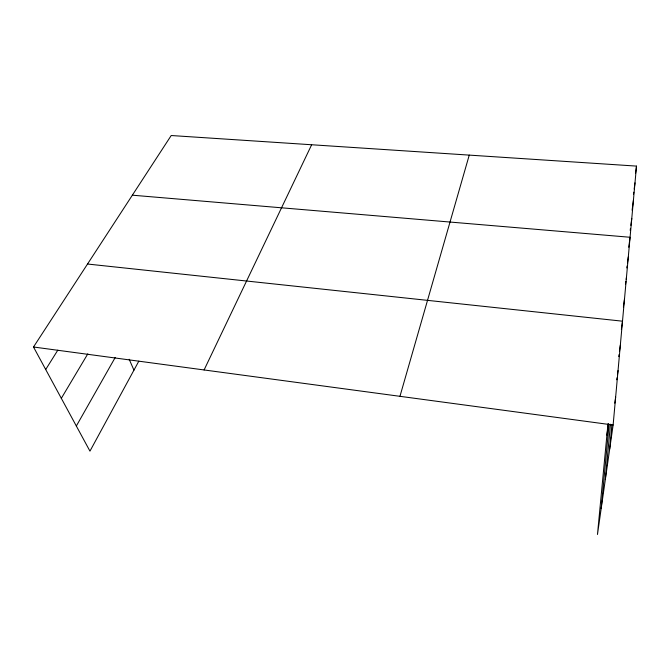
<?xml version="1.0" encoding="UTF-8"?>
<svg xmlns="http://www.w3.org/2000/svg" width="670" height="670" viewBox="0 0 670 670"><rect width="100%" height="100%" fill="white"/><g stroke="black" fill="none" stroke-linecap="round" stroke-linejoin="round"><path stroke-width="1" d="M609.683 449.076L611.928 424.512M607.983 423.792L597.472 534.476L613.125 425.006L636.5 166.101L171.21 135.524L33.5 347.001L89.956 451.136L138.824 361.163M605.328 479.553L610.454 424.202M601.183 508.496L609.097 424.236M635.562 173.337L636.5 166.101M633.502 194.258L633.77 192.19M634.172 189.074L634.984 182.86M632.103 210.246L633.418 200.28M630.194 230.379L630.462 228.386M630.855 225.388L631.777 218.395M628.745 247.255L630.076 237.264L132.358 195.188M626.827 267.916L627.095 265.915M627.497 262.916L628.301 256.928M625.512 284.415L625.914 281.417M626.182 279.423L626.45 277.43M623.393 307.128L624.515 298.828M606.903 435.173L608.452 423.817M621.366 329.464L622.497 321.19L87.535 264.03M618.753 356.624L619.038 354.564M619.465 351.474L620.319 345.301M616.752 379.781L617.037 377.738M617.472 374.672L618.042 370.585M614.784 403.198L615.646 397.117M399.957 396.313L469.251 155.113M204.09 369.957L311.651 144.754M76.338 426.019L115.207 357.504M61.322 398.332L87.803 353.852M45.702 369.513L57.796 350.192M33.5 347.001L613.125 425.006M129.184 359.262L133.941 370.15"/></g></svg>
